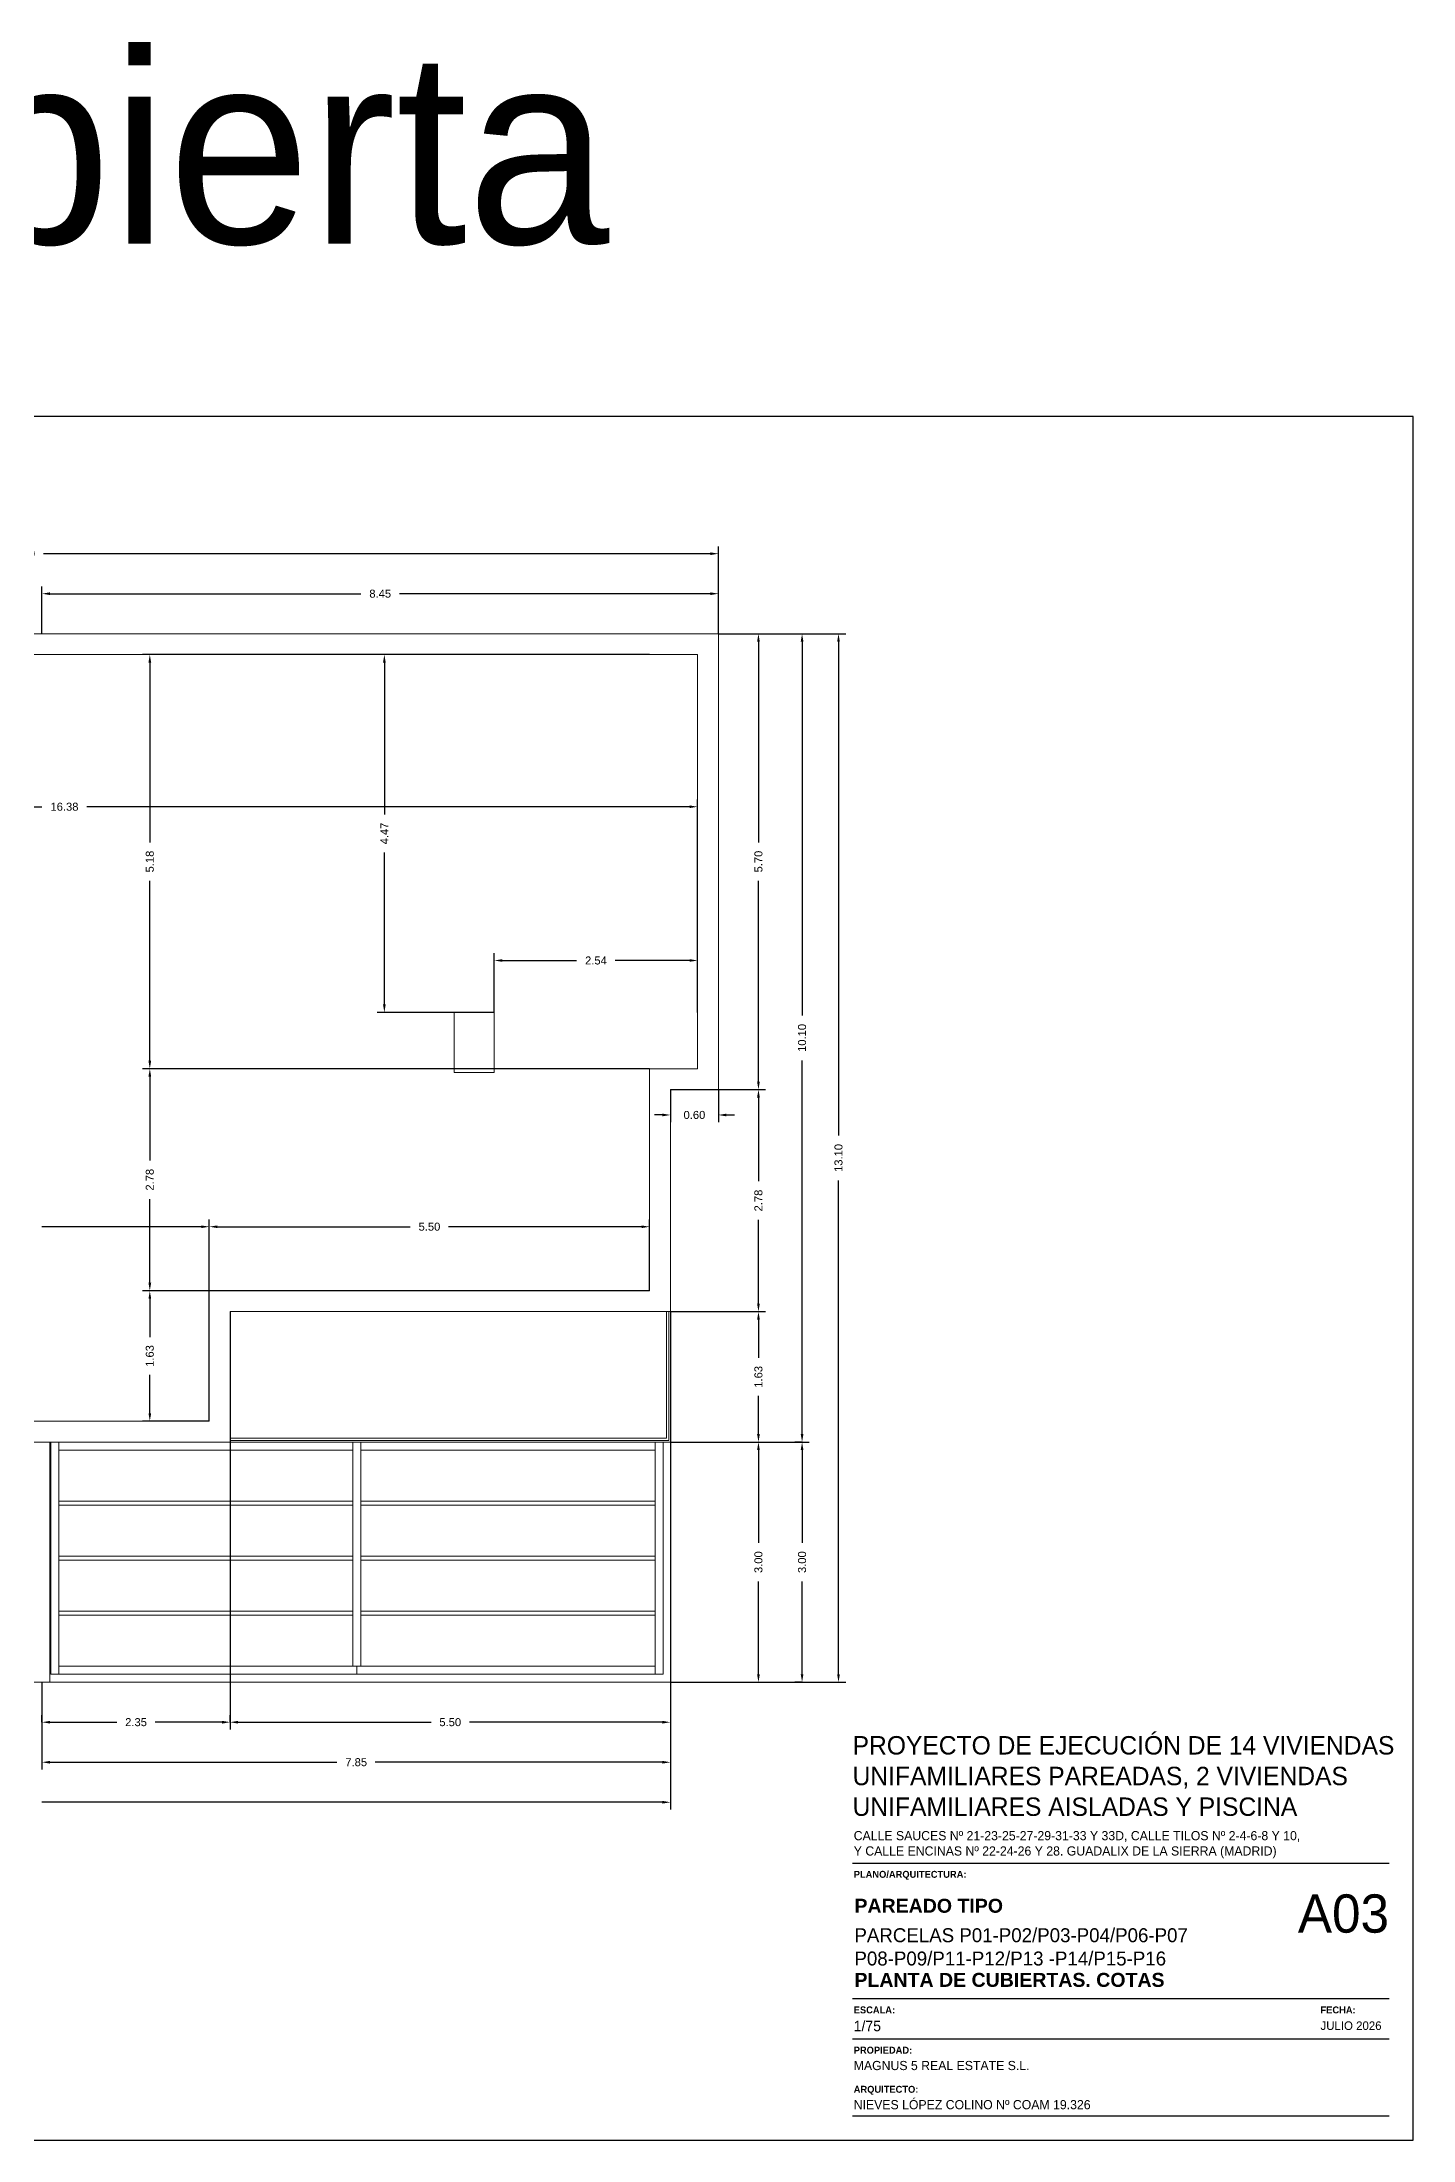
# Model space of a CAD drawing. Header units: millimetres. Extents: x 441156 to 441653, y 4514887 to 4515266.
# Drawn here: x 441376.88 to 441394.01, y 4515196.28 to 4515222.49 of the extents above; entities that cross this region are included whole.
import ezdxf

# ---------------------------------------------------------------- set-up
doc = ezdxf.new("R2010")
doc.units = ezdxf.units.MM
doc.linetypes.add('CONTINUA', pattern=[0])
doc.layers.add('01_cartela', color=6, linetype='Continuous', plot=False)
doc.layers.add('01_cotas', color=254, linetype='Continuous')
doc.layers.add('01_texto cartela', color=5, linetype='Continuous')
doc.layers.add('01_varios', color=4, linetype='Continuous', lineweight=0)
doc.styles.add('Century Gothic', font='', dxfattribs={"height": 2})
doc.styles.add('Century Gothic_3', font='', dxfattribs={"height": 4.5})
doc.styles.add('Century Gothic_5', font='', dxfattribs={"height": 2.5})
doc.styles.add('Century Gothic_6', font='', dxfattribs={"height": 11})
doc.styles.add('Estilo1', font='swissel.ttf')
doc.styles.add('NIEVES3', font='swisseb.ttf')
doc.styles.add('ROMANS', font='romans')
doc.styles.get('Century Gothic').set_extended_font_data('Century Gothic')
doc.styles.get('Century Gothic_3').set_extended_font_data('Century Gothic')
doc.styles.get('Century Gothic_5').set_extended_font_data('Century Gothic')
doc.styles.get('Century Gothic_6').set_extended_font_data('Century Gothic')
doc.dimstyles.new('DECIMAL-50', dxfattribs={"dimtxt": 0.08, "dimasz": 0.15, "dimexe": 0.09, "dimexo": 0, "dimgap": 0.09, "dimtad": 0, "dimzin": 0, "dimdsep": 46, "dimtxsty": 'ROMANS', "dimcen": 0.09, "dimclrt": 6, "dimadec": 0, "dimazin": 0, "dimtfac": 1.38, "dimtix": 1, "dimtofl": 0, "dimtmove": 2, "dimatfit": 3, "dimldrblk": 'OBLIQUE', "dimfxl": 1, "dimtolj": 1, "dimtzin": 0, "dimarcsym": 0})

# ---------------------------------------------------------------- blocks, each defined once
blk = doc.blocks.new('*D33')
at = {"layer": '01_cotas', "color": 0, "linetype": 'CONTINUA', "lineweight": -2, "transparency": 16777216}
for p, q in [((441376.883, 4515215.098), (441376.883, 4515215.688)), ((441385.333, 4515215.098), (441385.333, 4515215.688))]:
    blk.add_line(p, q, dxfattribs=at)
at = {"layer": '01_cotas', "color": 0, "lineweight": -2, "transparency": 16777216}
for p, q in [((441376.983, 4515215.598), (441380.868, 4515215.598)), ((441385.233, 4515215.598), (441381.348, 4515215.598))]:
    blk.add_line(p, q, dxfattribs=at)
at = {"layer": '01_cotas', "color": 0, "transparency": 16777216}
for points in [[(441376.983, 4515215.615), (441376.983, 4515215.581), (441376.883, 4515215.598)], [(441385.233, 4515215.615), (441385.233, 4515215.581), (441385.333, 4515215.598)]]:
    blk.add_solid(points, dxfattribs=at)
at = {"layer": '01_cotas', "color": 7, "transparency": 16777216, "insert": (441381.108, 4515215.598), "char_height": 0.1, "attachment_point": 5, "style": 'Estilo1'}
blk.add_mtext('\\A1;8.45', dxfattribs=at)
blk = doc.blocks.new('*D34')
at = {"layer": '01_cotas', "color": 0, "linetype": 'CONTINUA', "lineweight": -2, "transparency": 16777216}
for p, q in [((441368.433, 4515215.098), (441368.433, 4515216.188)), ((441385.333, 4515215.098), (441385.333, 4515216.188))]:
    blk.add_line(p, q, dxfattribs=at)
at = {"layer": '01_cotas', "color": 0, "lineweight": -2, "transparency": 16777216}
for p, q in [((441368.533, 4515216.098), (441376.339, 4515216.098)), ((441385.233, 4515216.098), (441376.902, 4515216.098))]:
    blk.add_line(p, q, dxfattribs=at)
at = {"layer": '01_cotas', "color": 0, "transparency": 16777216}
for points in [[(441368.533, 4515216.115), (441368.533, 4515216.081), (441368.433, 4515216.098)], [(441385.233, 4515216.115), (441385.233, 4515216.081), (441385.333, 4515216.098)]]:
    blk.add_solid(points, dxfattribs=at)
at = {"layer": '01_cotas', "color": 7, "transparency": 16777216, "insert": (441376.621, 4515216.098), "char_height": 0.1, "attachment_point": 5, "style": 'Estilo1'}
blk.add_mtext('\\A1;16.90', dxfattribs=at)
blk = doc.blocks.new('*D42')
at = {"layer": '01_cotas', "color": 0, "linetype": 'CONTINUA', "lineweight": -2, "transparency": 16777216}
for p, q in [((441385.333, 4515215.098), (441385.923, 4515215.098)), ((441385.333, 4515209.403), (441385.923, 4515209.403))]:
    blk.add_line(p, q, dxfattribs=at)
at = {"layer": '01_cotas', "color": 0, "lineweight": -2, "transparency": 16777216}
for p, q in [((441385.833, 4515214.998), (441385.833, 4515212.491)), ((441385.833, 4515209.503), (441385.833, 4515212.01))]:
    blk.add_line(p, q, dxfattribs=at)
at = {"layer": '01_cotas', "color": 0, "transparency": 16777216}
for points in [[(441385.816, 4515214.998), (441385.85, 4515214.998), (441385.833, 4515215.098)], [(441385.816, 4515209.503), (441385.85, 4515209.503), (441385.833, 4515209.403)]]:
    blk.add_solid(points, dxfattribs=at)
at = {"layer": '01_cotas', "color": 7, "transparency": 16777216, "insert": (441385.833, 4515212.251), "char_height": 0.1, "attachment_point": 5, "rotation": 90, "style": 'Estilo1'}
blk.add_mtext('\\A1;5.70', dxfattribs=at)
blk = doc.blocks.new('*D43')
at = {"layer": '01_cotas', "color": 0, "linetype": 'CONTINUA', "lineweight": -2, "transparency": 16777216}
for p, q in [((441384.733, 4515209.403), (441385.923, 4515209.403)), ((441384.733, 4515206.628), (441385.923, 4515206.628))]:
    blk.add_line(p, q, dxfattribs=at)
at = {"layer": '01_cotas', "color": 0, "lineweight": -2, "transparency": 16777216}
for p, q in [((441385.833, 4515209.303), (441385.833, 4515208.256)), ((441385.833, 4515206.728), (441385.833, 4515207.775))]:
    blk.add_line(p, q, dxfattribs=at)
at = {"layer": '01_cotas', "color": 0, "transparency": 16777216}
for points in [[(441385.816, 4515209.303), (441385.85, 4515209.303), (441385.833, 4515209.403)], [(441385.816, 4515206.728), (441385.85, 4515206.728), (441385.833, 4515206.628)]]:
    blk.add_solid(points, dxfattribs=at)
at = {"layer": '01_cotas', "color": 7, "transparency": 16777216, "insert": (441385.833, 4515208.016), "char_height": 0.1, "attachment_point": 5, "rotation": 90, "style": 'Estilo1'}
blk.add_mtext('\\A1;2.78', dxfattribs=at)
blk = doc.blocks.new('*D44')
at = {"layer": '01_cotas', "color": 0, "linetype": 'CONTINUA', "lineweight": -2, "transparency": 16777216}
for p, q in [((441384.733, 4515206.628), (441385.923, 4515206.628)), ((441384.733, 4515204.998), (441385.923, 4515204.998))]:
    blk.add_line(p, q, dxfattribs=at)
at = {"layer": '01_cotas', "color": 0, "lineweight": -2, "transparency": 16777216}
for p, q in [((441385.833, 4515206.528), (441385.833, 4515206.049)), ((441385.833, 4515205.098), (441385.833, 4515205.577))]:
    blk.add_line(p, q, dxfattribs=at)
at = {"layer": '01_cotas', "color": 0, "transparency": 16777216}
for points in [[(441385.816, 4515206.528), (441385.85, 4515206.528), (441385.833, 4515206.628)], [(441385.816, 4515205.098), (441385.85, 4515205.098), (441385.833, 4515204.998)]]:
    blk.add_solid(points, dxfattribs=at)
at = {"layer": '01_cotas', "color": 7, "transparency": 16777216, "insert": (441385.833, 4515205.813), "char_height": 0.1, "attachment_point": 5, "rotation": 90, "style": 'Estilo1'}
blk.add_mtext('\\A1;1.63', dxfattribs=at)
blk = doc.blocks.new('*D45')
at = {"layer": '01_cotas', "color": 0, "linetype": 'CONTINUA', "lineweight": -2, "transparency": 16777216}
for p, q in [((441384.733, 4515204.998), (441385.923, 4515204.998)), ((441384.733, 4515201.998), (441385.923, 4515201.998))]:
    blk.add_line(p, q, dxfattribs=at)
at = {"layer": '01_cotas', "color": 0, "lineweight": -2, "transparency": 16777216}
for p, q in [((441385.833, 4515204.898), (441385.833, 4515203.738)), ((441385.833, 4515202.098), (441385.833, 4515203.258))]:
    blk.add_line(p, q, dxfattribs=at)
at = {"layer": '01_cotas', "color": 0, "transparency": 16777216}
for points in [[(441385.816, 4515204.898), (441385.85, 4515204.898), (441385.833, 4515204.998)], [(441385.816, 4515202.098), (441385.85, 4515202.098), (441385.833, 4515201.998)]]:
    blk.add_solid(points, dxfattribs=at)
at = {"layer": '01_cotas', "color": 7, "transparency": 16777216, "insert": (441385.833, 4515203.498), "char_height": 0.1, "attachment_point": 5, "rotation": 90, "style": 'Estilo1'}
blk.add_mtext('\\A1;3.00', dxfattribs=at)
blk = doc.blocks.new('*D46')
at = {"layer": '01_cotas', "color": 0, "linetype": 'CONTINUA', "lineweight": -2, "transparency": 16777216}
for p, q in [((441379.233, 4515206.628), (441379.233, 4515201.408)), ((441384.733, 4515206.628), (441384.733, 4515201.408))]:
    blk.add_line(p, q, dxfattribs=at)
at = {"layer": '01_cotas', "color": 0, "lineweight": -2, "transparency": 16777216}
for p, q in [((441379.333, 4515201.498), (441381.743, 4515201.498)), ((441384.633, 4515201.498), (441382.223, 4515201.498))]:
    blk.add_line(p, q, dxfattribs=at)
at = {"layer": '01_cotas', "color": 0, "transparency": 16777216}
for points in [[(441379.333, 4515201.515), (441379.333, 4515201.481), (441379.233, 4515201.498)], [(441384.633, 4515201.515), (441384.633, 4515201.481), (441384.733, 4515201.498)]]:
    blk.add_solid(points, dxfattribs=at)
at = {"layer": '01_cotas', "color": 7, "transparency": 16777216, "insert": (441381.983, 4515201.498), "char_height": 0.1, "attachment_point": 5, "style": 'Estilo1'}
blk.add_mtext('\\A1;5.50', dxfattribs=at)
blk = doc.blocks.new('*D47')
at = {"layer": '01_cotas', "color": 0, "linetype": 'CONTINUA', "lineweight": -2, "transparency": 16777216}
for p, q in [((441376.883, 4515201.998), (441376.883, 4515200.908)), ((441384.733, 4515201.998), (441384.733, 4515200.908))]:
    blk.add_line(p, q, dxfattribs=at)
at = {"layer": '01_cotas', "color": 0, "lineweight": -2, "transparency": 16777216}
for p, q in [((441376.983, 4515200.998), (441380.568, 4515200.998)), ((441384.633, 4515200.998), (441381.047, 4515200.998))]:
    blk.add_line(p, q, dxfattribs=at)
at = {"layer": '01_cotas', "color": 0, "transparency": 16777216}
for points in [[(441376.983, 4515201.015), (441376.983, 4515200.981), (441376.883, 4515200.998)], [(441384.633, 4515201.015), (441384.633, 4515200.981), (441384.733, 4515200.998)]]:
    blk.add_solid(points, dxfattribs=at)
at = {"layer": '01_cotas', "color": 7, "transparency": 16777216, "insert": (441380.808, 4515200.998), "char_height": 0.1, "attachment_point": 5, "style": 'Estilo1'}
blk.add_mtext('\\A1;7.85', dxfattribs=at)
blk = doc.blocks.new('*D49')
at = {"layer": '01_cotas', "color": 0, "linetype": 'CONTINUA', "lineweight": -2, "transparency": 16777216}
for p, q in [((441376.883, 4515201.498), (441376.883, 4515201.588)), ((441379.233, 4515201.498), (441379.233, 4515201.588))]:
    blk.add_line(p, q, dxfattribs=at)
at = {"layer": '01_cotas', "color": 0, "lineweight": -2, "transparency": 16777216}
for p, q in [((441376.983, 4515201.498), (441377.818, 4515201.498)), ((441379.133, 4515201.498), (441378.298, 4515201.498))]:
    blk.add_line(p, q, dxfattribs=at)
at = {"layer": '01_cotas', "color": 0, "transparency": 16777216}
for points in [[(441376.983, 4515201.515), (441376.983, 4515201.481), (441376.883, 4515201.498)], [(441379.133, 4515201.515), (441379.133, 4515201.481), (441379.233, 4515201.498)]]:
    blk.add_solid(points, dxfattribs=at)
at = {"layer": '01_cotas', "color": 7, "transparency": 16777216, "insert": (441378.058, 4515201.498), "char_height": 0.1, "attachment_point": 5, "style": 'Estilo1'}
blk.add_mtext('\\A1;2.35', dxfattribs=at)
blk = doc.blocks.new('*D51')
at = {"layer": '01_cotas', "color": 0, "linetype": 'CONTINUA', "lineweight": -2, "transparency": 16777216}
for p, q in [((441384.733, 4515209.403), (441384.733, 4515208.995)), ((441385.333, 4515209.403), (441385.333, 4515208.995))]:
    blk.add_line(p, q, dxfattribs=at)
at = {"layer": '01_cotas', "color": 0, "lineweight": -2, "transparency": 16777216}
for p, q in [((441384.633, 4515209.085), (441384.533, 4515209.085)), ((441385.433, 4515209.085), (441385.533, 4515209.085))]:
    blk.add_line(p, q, dxfattribs=at)
at = {"layer": '01_cotas', "color": 0, "transparency": 16777216}
for points in [[(441384.633, 4515209.102), (441384.633, 4515209.068), (441384.733, 4515209.085)], [(441385.433, 4515209.102), (441385.433, 4515209.068), (441385.333, 4515209.085)]]:
    blk.add_solid(points, dxfattribs=at)
at = {"layer": '01_cotas', "color": 7, "transparency": 16777216, "insert": (441385.033, 4515209.085), "char_height": 0.1, "attachment_point": 5, "style": 'Estilo1'}
blk.add_mtext('\\A1;0.60', dxfattribs=at)
blk = doc.blocks.new('*D52')
at = {"layer": '01_cotas', "color": 0, "linetype": 'CONTINUA', "lineweight": -2, "transparency": 16777216}
for p, q in [((441369.033, 4515201.998), (441369.033, 4515200.408)), ((441384.733, 4515201.998), (441384.733, 4515200.408))]:
    blk.add_line(p, q, dxfattribs=at)
at = {"layer": '01_cotas', "color": 0, "lineweight": -2, "transparency": 16777216}
for p, q in [((441369.133, 4515200.498), (441376.32, 4515200.498)), ((441384.633, 4515200.498), (441376.883, 4515200.498))]:
    blk.add_line(p, q, dxfattribs=at)
at = {"layer": '01_cotas', "color": 0, "transparency": 16777216}
for points in [[(441369.133, 4515200.515), (441369.133, 4515200.481), (441369.033, 4515200.498)], [(441384.633, 4515200.515), (441384.633, 4515200.481), (441384.733, 4515200.498)]]:
    blk.add_solid(points, dxfattribs=at)
at = {"layer": '01_cotas', "color": 7, "transparency": 16777216, "insert": (441376.602, 4515200.498), "char_height": 0.1, "attachment_point": 5, "style": 'Estilo1'}
blk.add_mtext('\\A1;15.70', dxfattribs=at)
blk = doc.blocks.new('*D53')
at = {"layer": '01_cotas', "color": 0, "linetype": 'CONTINUA', "lineweight": -2, "transparency": 16777216}
for p, q in [((441374.793, 4515205.259), (441374.793, 4515207.779)), ((441378.973, 4515205.259), (441378.973, 4515207.779))]:
    blk.add_line(p, q, dxfattribs=at)
at = {"layer": '01_cotas', "color": 0, "lineweight": -2, "transparency": 16777216}
for p, q in [((441374.893, 4515207.689), (441376.401, 4515207.689)), ((441378.873, 4515207.689), (441376.883, 4515207.689))]:
    blk.add_line(p, q, dxfattribs=at)
at = {"layer": '01_cotas', "color": 0, "transparency": 16777216}
for points in [[(441374.893, 4515207.705), (441374.893, 4515207.672), (441374.793, 4515207.689)], [(441378.873, 4515207.705), (441378.873, 4515207.672), (441378.973, 4515207.689)]]:
    blk.add_solid(points, dxfattribs=at)
at = {"layer": '01_cotas', "color": 7, "transparency": 16777216, "insert": (441376.642, 4515207.689), "char_height": 0.1, "attachment_point": 5, "style": 'Estilo1'}
blk.add_mtext('\\A1;4.18', dxfattribs=at)
blk = doc.blocks.new('*D54')
at = {"layer": '01_cotas', "color": 0, "linetype": 'CONTINUA', "lineweight": -2, "transparency": 16777216}
for p, q in [((441378.973, 4515206.888), (441378.973, 4515207.779)), ((441384.473, 4515206.888), (441384.473, 4515207.779))]:
    blk.add_line(p, q, dxfattribs=at)
at = {"layer": '01_cotas', "color": 0, "lineweight": -2, "transparency": 16777216}
for p, q in [((441379.073, 4515207.689), (441381.483, 4515207.689)), ((441384.373, 4515207.689), (441381.963, 4515207.689))]:
    blk.add_line(p, q, dxfattribs=at)
at = {"layer": '01_cotas', "color": 0, "transparency": 16777216}
for points in [[(441379.073, 4515207.705), (441379.073, 4515207.672), (441378.973, 4515207.689)], [(441384.373, 4515207.705), (441384.373, 4515207.672), (441384.473, 4515207.689)]]:
    blk.add_solid(points, dxfattribs=at)
at = {"layer": '01_cotas', "color": 7, "transparency": 16777216, "insert": (441381.723, 4515207.689), "char_height": 0.1, "attachment_point": 5, "style": 'Estilo1'}
blk.add_mtext('\\A1;5.50', dxfattribs=at)
blk = doc.blocks.new('*D56')
at = {"layer": '01_cotas', "color": 0, "linetype": 'CONTINUA', "lineweight": -2, "transparency": 16777216}
for p, q in [((441368.693, 4515210.436), (441368.693, 4515213.026)), ((441385.073, 4515210.436), (441385.073, 4515213.026))]:
    blk.add_line(p, q, dxfattribs=at)
at = {"layer": '01_cotas', "color": 0, "lineweight": -2, "transparency": 16777216}
for p, q in [((441368.793, 4515212.936), (441376.883, 4515212.936)), ((441384.973, 4515212.936), (441377.445, 4515212.936))]:
    blk.add_line(p, q, dxfattribs=at)
at = {"layer": '01_cotas', "color": 0, "transparency": 16777216}
for points in [[(441368.793, 4515212.953), (441368.793, 4515212.92), (441368.693, 4515212.936)], [(441384.973, 4515212.953), (441384.973, 4515212.92), (441385.073, 4515212.936)]]:
    blk.add_solid(points, dxfattribs=at)
at = {"layer": '01_cotas', "color": 7, "transparency": 16777216, "insert": (441377.164, 4515212.936), "char_height": 0.1, "attachment_point": 5, "style": 'Estilo1'}
blk.add_mtext('\\A1;16.38', dxfattribs=at)
blk = doc.blocks.new('*D57')
at = {"layer": '01_cotas', "color": 0, "linetype": 'CONTINUA', "lineweight": -2, "transparency": 16777216}
for p, q in [((441382.533, 4515210.366), (441382.533, 4515211.105)), ((441385.073, 4515210.366), (441385.073, 4515211.105))]:
    blk.add_line(p, q, dxfattribs=at)
at = {"layer": '01_cotas', "color": 0, "lineweight": -2, "transparency": 16777216}
for p, q in [((441382.633, 4515211.015), (441383.562, 4515211.015)), ((441384.973, 4515211.015), (441384.043, 4515211.015))]:
    blk.add_line(p, q, dxfattribs=at)
at = {"layer": '01_cotas', "color": 0, "transparency": 16777216}
for points in [[(441382.633, 4515211.032), (441382.633, 4515210.999), (441382.533, 4515211.015)], [(441384.973, 4515211.032), (441384.973, 4515210.999), (441385.073, 4515211.015)]]:
    blk.add_solid(points, dxfattribs=at)
at = {"layer": '01_cotas', "color": 7, "transparency": 16777216, "insert": (441383.803, 4515211.015), "char_height": 0.1, "attachment_point": 5, "style": 'Estilo1'}
blk.add_mtext('\\A1;2.54', dxfattribs=at)
blk = doc.blocks.new('*D58')
at = {"layer": '01_cotas', "color": 0, "linetype": 'CONTINUA', "lineweight": -2, "transparency": 16777216}
for p, q in [((441382.533, 4515214.838), (441381.07, 4515214.838)), ((441382.533, 4515210.366), (441381.07, 4515210.366))]:
    blk.add_line(p, q, dxfattribs=at)
at = {"layer": '01_cotas', "color": 0, "lineweight": -2, "transparency": 16777216}
for p, q in [((441381.16, 4515214.738), (441381.16, 4515212.841)), ((441381.16, 4515210.466), (441381.16, 4515212.363))]:
    blk.add_line(p, q, dxfattribs=at)
at = {"layer": '01_cotas', "color": 0, "transparency": 16777216}
for points in [[(441381.143, 4515214.738), (441381.177, 4515214.738), (441381.16, 4515214.838)], [(441381.143, 4515210.466), (441381.177, 4515210.466), (441381.16, 4515210.366)]]:
    blk.add_solid(points, dxfattribs=at)
at = {"layer": '01_cotas', "color": 7, "transparency": 16777216, "insert": (441381.16, 4515212.602), "char_height": 0.1, "attachment_point": 5, "rotation": 90, "style": 'Estilo1'}
blk.add_mtext('\\A1;4.47', dxfattribs=at)
blk = doc.blocks.new('*D61')
at = {"layer": '01_cotas', "color": 0, "linetype": 'CONTINUA', "lineweight": -2, "transparency": 16777216}
for p, q in [((441378.973, 4515206.888), (441378.14, 4515206.888)), ((441378.973, 4515205.259), (441378.14, 4515205.259))]:
    blk.add_line(p, q, dxfattribs=at)
at = {"layer": '01_cotas', "color": 0, "lineweight": -2, "transparency": 16777216}
for p, q in [((441378.23, 4515206.788), (441378.23, 4515206.31)), ((441378.23, 4515205.359), (441378.23, 4515205.837))]:
    blk.add_line(p, q, dxfattribs=at)
at = {"layer": '01_cotas', "color": 0, "transparency": 16777216}
for points in [[(441378.213, 4515206.788), (441378.247, 4515206.788), (441378.23, 4515206.888)], [(441378.213, 4515205.359), (441378.247, 4515205.359), (441378.23, 4515205.259)]]:
    blk.add_solid(points, dxfattribs=at)
at = {"layer": '01_cotas', "color": 7, "transparency": 16777216, "insert": (441378.23, 4515206.074), "char_height": 0.1, "attachment_point": 5, "rotation": 90, "style": 'Estilo1'}
blk.add_mtext('\\A1;1.63', dxfattribs=at)
blk = doc.blocks.new('*D62')
at = {"layer": '01_cotas', "color": 0, "linetype": 'CONTINUA', "lineweight": -2, "transparency": 16777216}
for p, q in [((441384.473, 4515209.663), (441378.14, 4515209.663)), ((441384.473, 4515206.888), (441378.14, 4515206.888))]:
    blk.add_line(p, q, dxfattribs=at)
at = {"layer": '01_cotas', "color": 0, "lineweight": -2, "transparency": 16777216}
for p, q in [((441378.23, 4515209.563), (441378.23, 4515208.516)), ((441378.23, 4515206.988), (441378.23, 4515208.035))]:
    blk.add_line(p, q, dxfattribs=at)
at = {"layer": '01_cotas', "color": 0, "transparency": 16777216}
for points in [[(441378.213, 4515209.563), (441378.247, 4515209.563), (441378.23, 4515209.663)], [(441378.213, 4515206.988), (441378.247, 4515206.988), (441378.23, 4515206.888)]]:
    blk.add_solid(points, dxfattribs=at)
at = {"layer": '01_cotas', "color": 7, "transparency": 16777216, "insert": (441378.23, 4515208.276), "char_height": 0.1, "attachment_point": 5, "rotation": 90, "style": 'Estilo1'}
blk.add_mtext('\\A1;2.78', dxfattribs=at)
blk = doc.blocks.new('*D63')
at = {"layer": '01_cotas', "color": 0, "linetype": 'CONTINUA', "lineweight": -2, "transparency": 16777216}
for p, q in [((441384.473, 4515214.838), (441378.14, 4515214.838)), ((441384.473, 4515209.663), (441378.14, 4515209.663))]:
    blk.add_line(p, q, dxfattribs=at)
at = {"layer": '01_cotas', "color": 0, "lineweight": -2, "transparency": 16777216}
for p, q in [((441378.23, 4515214.738), (441378.23, 4515212.491)), ((441378.23, 4515209.763), (441378.23, 4515212.01))]:
    blk.add_line(p, q, dxfattribs=at)
at = {"layer": '01_cotas', "color": 0, "transparency": 16777216}
for points in [[(441378.213, 4515214.738), (441378.247, 4515214.738), (441378.23, 4515214.838)], [(441378.213, 4515209.763), (441378.247, 4515209.763), (441378.23, 4515209.663)]]:
    blk.add_solid(points, dxfattribs=at)
at = {"layer": '01_cotas', "color": 7, "transparency": 16777216, "insert": (441378.23, 4515212.251), "char_height": 0.1, "attachment_point": 5, "rotation": 90, "style": 'Estilo1'}
blk.add_mtext('\\A1;5.18', dxfattribs=at)
blk = doc.blocks.new('*D579')
at = {"layer": '01_cotas', "color": 0, "linetype": 'CONTINUA', "lineweight": -2, "transparency": 16777216}
for p, q in [((441385.833, 4515215.098), (441386.923, 4515215.098)), ((441385.233, 4515201.998), (441386.923, 4515201.998))]:
    blk.add_line(p, q, dxfattribs=at)
at = {"layer": '01_cotas', "color": 0, "lineweight": -2, "transparency": 16777216}
for p, q in [((441386.833, 4515214.998), (441386.833, 4515208.829)), ((441386.833, 4515202.098), (441386.833, 4515208.267))]:
    blk.add_line(p, q, dxfattribs=at)
at = {"layer": '01_cotas', "color": 0, "transparency": 16777216}
for points in [[(441386.816, 4515214.998), (441386.85, 4515214.998), (441386.833, 4515215.098)], [(441386.816, 4515202.098), (441386.85, 4515202.098), (441386.833, 4515201.998)]]:
    blk.add_solid(points, dxfattribs=at)
at = {"layer": '01_cotas', "color": 7, "transparency": 16777216, "insert": (441386.833, 4515208.548), "char_height": 0.1, "attachment_point": 5, "rotation": 90, "style": 'Estilo1'}
blk.add_mtext('\\A1;13.10', dxfattribs=at)
blk = doc.blocks.new('*D577')
at = {"layer": '01_cotas', "color": 0, "linetype": 'CONTINUA', "lineweight": -2, "transparency": 16777216}
for p, q in [((441385.333, 4515215.098), (441386.468, 4515215.098)), ((441385.333, 4515204.998), (441386.468, 4515204.998))]:
    blk.add_line(p, q, dxfattribs=at)
at = {"layer": '01_cotas', "color": 0, "lineweight": -2, "transparency": 16777216}
for p, q in [((441386.378, 4515214.998), (441386.378, 4515210.329)), ((441386.378, 4515205.098), (441386.378, 4515209.767))]:
    blk.add_line(p, q, dxfattribs=at)
at = {"layer": '01_cotas', "color": 0, "transparency": 16777216}
for points in [[(441386.361, 4515214.998), (441386.395, 4515214.998), (441386.378, 4515215.098)], [(441386.361, 4515205.098), (441386.395, 4515205.098), (441386.378, 4515204.998)]]:
    blk.add_solid(points, dxfattribs=at)
at = {"layer": '01_cotas', "color": 7, "transparency": 16777216, "insert": (441386.378, 4515210.048), "char_height": 0.1, "attachment_point": 5, "rotation": 90, "style": 'Estilo1'}
blk.add_mtext('\\A1;10.10', dxfattribs=at)
blk = doc.blocks.new('*D578')
at = {"layer": '01_cotas', "color": 0, "linetype": 'CONTINUA', "lineweight": -2, "transparency": 16777216}
for p, q in [((441386.378, 4515204.998), (441386.288, 4515204.998)), ((441386.378, 4515201.998), (441386.288, 4515201.998))]:
    blk.add_line(p, q, dxfattribs=at)
at = {"layer": '01_cotas', "color": 0, "lineweight": -2, "transparency": 16777216}
for p, q in [((441386.378, 4515204.898), (441386.378, 4515203.738)), ((441386.378, 4515202.098), (441386.378, 4515203.258))]:
    blk.add_line(p, q, dxfattribs=at)
at = {"layer": '01_cotas', "color": 0, "transparency": 16777216}
for points in [[(441386.361, 4515204.898), (441386.395, 4515204.898), (441386.378, 4515204.998)], [(441386.361, 4515202.098), (441386.395, 4515202.098), (441386.378, 4515201.998)]]:
    blk.add_solid(points, dxfattribs=at)
at = {"layer": '01_cotas', "color": 7, "transparency": 16777216, "insert": (441386.378, 4515203.498), "char_height": 0.1, "attachment_point": 5, "rotation": 90, "style": 'Estilo1'}
blk.add_mtext('\\A1;3.00', dxfattribs=at)

msp = doc.modelspace()

# ---------------------------------------------------------------- linework, layer by layer
at = {"layer": '01_cartela', "color": 1}
msp.add_lwpolyline([(441363.372, 4515217.813), (441363.372, 4515196.278), (441394.01, 4515196.278), (441394.01, 4515217.813)], close=True, dxfattribs=at)
at = {"layer": '01_texto cartela'}
for p, q in [((441387.009, 4515199.739), (441393.71, 4515199.739)), ((441387.009, 4515198.044), (441393.71, 4515198.044)), ((441387.009, 4515197.542), (441393.71, 4515197.542)), ((441387.009, 4515196.578), (441393.71, 4515196.578))]:
    msp.add_line(p, q, dxfattribs=at)
at = {"layer": '01_varios'}
for p, q in [((441384.683, 4515206.628, 0), (441384.683, 4515205.048, 0)), ((441384.713, 4515206.628, 0), (441384.713, 4515205.018, 0)), ((441384.733, 4515206.628, 0), (441384.733, 4515204.998, 0)), ((441384.683, 4515205.048, 0), (441379.233, 4515205.048, 0)), ((441384.713, 4515205.018, 0), (441379.233, 4515205.018, 0)), ((441376.983, 4515204.998, 0), (441376.983, 4515201.998, 0)), ((441376.983, 4515204.998, 0), (441376.983, 4515201.998, 0)), ((441376.992, 4515202.098, 0), (441376.992, 4515204.998, 0)), ((441377.092, 4515202.098, 0), (441377.092, 4515204.998, 0)), ((441377.092, 4515204.898, 0), (441380.768, 4515204.898)), ((441384.733, 4515204.998, 0), (441379.233, 4515204.998, 0)), ((441380.768, 4515202.198), (441380.768, 4515204.998)), ((441380.868, 4515202.198), (441380.868, 4515204.998)), ((441380.868, 4515204.898), (441384.543, 4515204.898, 0)), ((441384.543, 4515202.098, 0), (441384.543, 4515204.998, 0)), ((441384.643, 4515204.998, 0), (441384.643, 4515202.098, 0)), ((441384.733, 4515204.998, 0), (441384.733, 4515201.998, 0)), ((441380.768, 4515204.261), (441377.092, 4515204.261, 0)), ((441384.543, 4515204.261, 0), (441380.868, 4515204.261)), ((441380.768, 4515204.211), (441377.092, 4515204.211, 0)), ((441384.543, 4515204.211, 0), (441380.868, 4515204.211)), ((441380.768, 4515203.573), (441377.092, 4515203.573, 0)), ((441380.768, 4515203.523), (441377.092, 4515203.523, 0)), ((441384.543, 4515203.573, 0), (441380.868, 4515203.573)), ((441384.543, 4515203.523, 0), (441380.868, 4515203.523)), ((441380.768, 4515202.886), (441377.092, 4515202.886, 0)), ((441380.768, 4515202.836), (441377.092, 4515202.836, 0)), ((441384.543, 4515202.886, 0), (441380.868, 4515202.886)), ((441384.543, 4515202.836, 0), (441380.868, 4515202.836)), ((441377.092, 4515202.198, 0), (441384.543, 4515202.198, 0)), ((441380.818, 4515202.098), (441380.818, 4515202.198)), ((441380.818, 4515202.098), (441380.818, 4515202.198)), ((441376.983, 4515201.998, 0), (441376.783, 4515201.998, 0)), ((441376.783, 4515201.998, 0), (441376.983, 4515201.998, 0)), ((441376.983, 4515201.998, 0), (441384.733, 4515201.998, 0)), ((441376.992, 4515202.098, 0), (441384.643, 4515202.098, 0))]:
    msp.add_line(p, q, dxfattribs=at)
at = {"layer": '01_varios', "elevation": 0}
for points in [[(441368.433, 4515209.403), (441368.433, 4515215.098), (441385.333, 4515215.098), (441385.333, 4515209.403), (441384.733, 4515209.403), (441384.733, 4515206.628), (441379.233, 4515206.628), (441379.233, 4515204.998), (441374.533, 4515204.998), (441374.533, 4515206.628), (441369.033, 4515206.628), (441369.033, 4515209.403)], [(441368.693, 4515209.663), (441368.693, 4515214.838), (441385.073, 4515214.838), (441385.073, 4515209.663), (441384.473, 4515209.663), (441384.473, 4515206.888), (441378.973, 4515206.888), (441378.973, 4515205.259), (441374.793, 4515205.259), (441374.793, 4515206.888), (441369.293, 4515206.888), (441369.293, 4515209.663)], [(441382.533, 4515209.616), (441382.533, 4515210.366), (441382.033, 4515210.366), (441382.033, 4515209.616)]]:
    msp.add_lwpolyline(points, close=True, dxfattribs=at)

# ---------------------------------------------------------------- texts
at = {"layer": '01_texto cartela', "color": 1}
for s, insert, char_height, width, attachment_point, style in [('cotas cubierta', (441364.051, 4515222.364), 2.39287, 27.31448, 1, 'Century Gothic_6'), ('\\pt2.3273;PAREADO TIPO ', (441387.032, 4515199.115), 0.17455, 7.00908, 7, 'NIEVES3'), ('A03', (441393.71, 4515199.347), 0.4786, 1.04985, 3, 'Century Gothic_6')]:
    msp.add_mtext(s, dxfattribs=dict(at, insert=insert, char_height=char_height, width=width, attachment_point=attachment_point, style=style))
at = {"layer": '01_texto cartela'}
for s, insert, char_height, width, attachment_point, style in [('\\PPROYECTO DE EJECUCIÓN DE 14 VIVIENDAS UNIFAMILIARES PAREADAS, 2 VIVIENDAS UNIFAMILIARES AISLADAS Y PISCINA', (441387.009, 4515201.708), 0.23, 6.82217, 1, 'Century Gothic_3'), ('CALLE SAUCES Nº 21-23-25-27-29-31-33 Y 33D, CALLE TILOS Nº 2-4-6-8 Y 10, \\PY CALLE ENCINAS Nº 22-24-26 Y 28. GUADALIX DE LA SIERRA (MADRID)', (441387.023, 4515200.138), 0.11455, 9.24681, 1, 'Century Gothic'), ('{\\fCentury Gothic|b1|i0|c0|p34;PLANO/ARQUITECTURA: }', (441387.023, 4515199.641), 0.08701, 2.11715, 1, 'Century Gothic'), ('\\pt2.3273;\\PPARCELAS P01-P02/P03-P04/P06-P07\\PP08-P09/P11-P12/P13 -P14/P15-P16 ', (441387.032, 4515198.456), 0.17455, 7.00908, 7, 'Century Gothic_5'), ('\\pt2.3273;PLANTA DE CUBIERTAS. COTAS', (441387.032, 4515198.189), 0.17455, 7.00908, 7, 'NIEVES3'), ('{\\fCentury Gothic|b1|i0|c0|p34;ESCALA: }', (441387.023, 4515197.947), 0.08701, 2.11715, 1, 'Century Gothic'), ('{\\fCentury Gothic|b1|i0|c0|p34;FECHA: }', (441392.854, 4515197.947), 0.08701, 2.11715, 1, 'Century Gothic'), ('1/75', (441387.023, 4515197.768), 0.1309, 2.11715, 1, 'Century Gothic'), ('JULIO 2026', (441392.854, 4515197.76), 0.1069, 3.50438, 1, 'Century Gothic'), ('{\\fCentury Gothic|b1|i0|c0|p34;PROPIEDAD:}', (441387.023, 4515197.444), 0.08701, 0.83709, 1, 'Century Gothic'), ('MAGNUS 5 REAL ESTATE S.L.', (441387.023, 4515197.266), 0.11455, 4.88231, 1, 'Century Gothic'), ('{\\fCentury Gothic|b1|i0|c0|p34;ARQUITECTO:}', (441387.023, 4515196.955), 0.08701, 0.83709, 1, 'Century Gothic'), ('NIEVES LÓPEZ COLINO Nº COAM 19.326', (441387.023, 4515196.777), 0.11455, 3.65153, 1, 'Century Gothic')]:
    msp.add_mtext(s, dxfattribs=dict(at, insert=insert, char_height=char_height, width=width, attachment_point=attachment_point, style=style))

# ---------------------------------------------------------------- dimensions: what is measured, and where the dimension line sits
at = {"layer": '01_cotas'}
for base, p1, p2, picture, middle in [((441385.333, 4515216.098), (441368.433, 4515215.098, 0), (441385.333, 4515215.098), '*D34', (441376.621, 4515216.098)), ((441385.073, 4515212.936), (441368.693, 4515210.436, 0), (441385.073, 4515210.436, 0), '*D56', (441377.164, 4515212.936)), ((441378.973, 4515207.689), (441374.793, 4515205.259, 0), (441378.973, 4515205.259, 0), '*D53', (441376.642, 4515207.689))]:
    dim = msp.add_linear_dim(base=base, p1=p1, p2=p2, dimstyle='DECIMAL-50', override={"dimtxt": 0.1, "dimasz": 0.1, "dimtxsty": 'Estilo1', "dimsah": 1, "dimclrt": 7, "dimfxl": 0.09, "dimarcsym": 2}, dxfattribs=at)
    dim.commit()
    dim.dimension.update_dxf_attribs({"geometry": picture, "text_midpoint": middle, "dimtype": 160})
for base, p1, p2, picture, middle in [((441385.333, 4515215.598), (441376.883, 4515215.098, 0), (441385.333, 4515215.098, 0), '*D33', (441381.108, 4515215.598)), ((441385.073, 4515211.015), (441382.533, 4515210.366, 0), (441385.073, 4515210.366), '*D57', (441383.803, 4515211.015)), ((441384.473, 4515207.689), (441378.973, 4515206.888, 0), (441384.473, 4515206.888, 0), '*D54', (441381.723, 4515207.689)), ((441379.233, 4515201.498), (441376.883, 4515201.498), (441379.233, 4515201.498), '*D49', (441378.058, 4515201.498))]:
    dim = msp.add_linear_dim(base=base, p1=p1, p2=p2, dimstyle='DECIMAL-50', override={"dimtxt": 0.1, "dimasz": 0.1, "dimtxsty": 'Estilo1', "dimsah": 1, "dimclrt": 7, "dimfxl": 0.09, "dimarcsym": 2}, dxfattribs=at)
    dim.commit()
    dim.dimension.update_dxf_attribs({"geometry": picture, "text_midpoint": middle})
for base, p1, p2, angle, picture, middle in [((441386.833, 4515215.098, 0), (441385.233, 4515201.998), (441385.833, 4515215.098), 90, '*D579', (441386.833, 4515208.548, 0)), ((441385.832859306, 4515209.403011822), (441385.332859394, 4515215.098011822, -0.000000531), (441385.332859393, 4515209.403011822, -0.000000531), 90, '*D42', (441385.832859306, 4515212.250511822)), ((441386.378, 4515204.998), (441385.333, 4515215.098), (441385.333, 4515204.998), 90, '*D577', (441386.378, 4515210.048)), ((441378.229973369, 4515214.838011823), (441384.472858994, 4515209.663011822, -0.000000531), (441384.472858994, 4515214.838011823, -0.000000531), 90, '*D63', (441378.229973368, 4515212.250511822)), ((441381.16, 4515214.838), (441382.533, 4515210.366, 0), (441382.533, 4515214.838, 0), 90, '*D58', (441381.16, 4515212.602)), ((441378.229973, 4515209.663012), (441384.472859, 4515206.888006, -0.000001), (441384.472859, 4515209.663012, -0.000001), 90, '*D62', (441378.229973, 4515208.275509)), ((441384.733, 4515209.085), (441385.333, 4515209.403, 0), (441384.733, 4515209.403), 180, '*D51', (441385.033, 4515209.085)), ((441385.832859, 4515206.628006), (441384.732859, 4515209.403012, -0.000001), (441384.732859, 4515206.628006, -0.000001), 90, '*D43', (441385.832859, 4515208.015509)), ((441378.23, 4515206.888), (441378.973, 4515205.259, 0), (441378.973, 4515206.888, 0), 90, '*D61', (441378.23, 4515206.074)), ((441379.233, 4515201.498), (441384.733, 4515206.628, 0), (441379.233, 4515206.628, 0), 180, '*D46', (441381.983, 4515201.498)), ((441385.833, 4515204.998), (441384.733, 4515206.628, 0), (441384.733, 4515204.998, 0), 90, '*D44', (441385.833, 4515205.813)), ((441385.833, 4515201.998), (441384.733, 4515204.998, 0), (441384.733, 4515201.998, 0), 90, '*D45', (441385.833, 4515203.498)), ((441386.378, 4515201.998), (441386.378, 4515204.998), (441386.378, 4515201.998, 0), 90, '*D578', (441386.378, 4515203.498)), ((441376.883, 4515200.998), (441384.733, 4515201.998, 0), (441376.883, 4515201.998, 0), 180, '*D47', (441380.808, 4515200.998))]:
    dim = msp.add_linear_dim(base=base, p1=p1, p2=p2, angle=angle, dimstyle='DECIMAL-50', override={"dimtxt": 0.1, "dimasz": 0.1, "dimtxsty": 'Estilo1', "dimsah": 1, "dimclrt": 7, "dimfxl": 0.09, "dimarcsym": 2}, dxfattribs=at)
    dim.commit()
    dim.dimension.update_dxf_attribs({"geometry": picture, "text_midpoint": middle})
dim = msp.add_linear_dim(base=(441384.733, 4515200.498), p1=(441369.033, 4515201.998), p2=(441384.733, 4515201.998), angle=0, dimstyle='DECIMAL-50', override={"dimtxt": 0.1, "dimasz": 0.1, "dimtxsty": 'Estilo1', "dimsah": 1, "dimclrt": 7, "dimfxl": 0.09, "dimarcsym": 2}, dxfattribs=at)
dim.commit()
dim.dimension.update_dxf_attribs({"geometry": '*D52', "text_midpoint": (441376.602, 4515200.498), "dimtype": 161})

doc.saveas('drawing.dxf')
